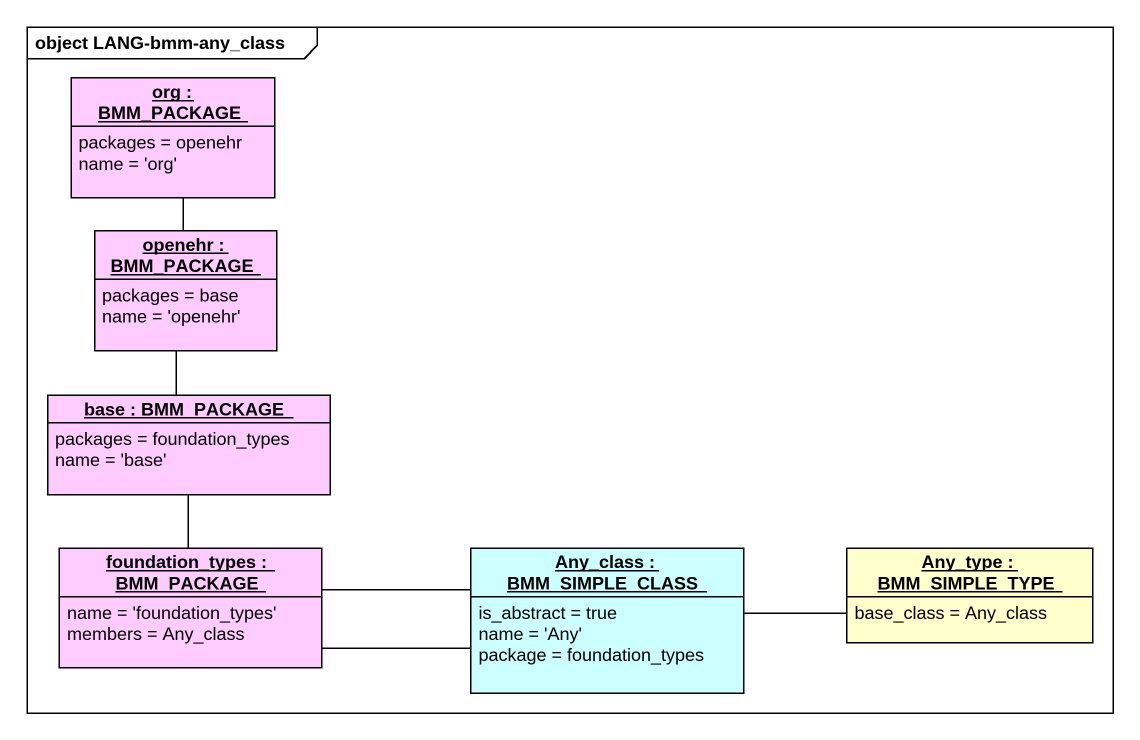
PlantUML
@startuml
mainframe object LANG-bmm-any_class
hide circle
hide empty members
object "org : BMM_PACKAGE" as org #FFCCFF {
  packages = openehr
  name = 'org'
}
object "openehr : BMM_PACKAGE" as openehr #FFCCFF {
  packages = base
  name = 'openehr'
}
object "base : BMM_PACKAGE" as base #FFCCFF {
  packages = foundation_types
  name = 'base'
}
object "foundation_types : BMM_PACKAGE" as foundation_types #FFCCFF {
  name = 'foundation_types'
  members = Any_class
}
object "Any_class : BMM_SIMPLE_CLASS" as Any_class #CCFFFF {
  is_abstract = true
  name = 'Any'
  package = foundation_types
}
object "Any_type : BMM_SIMPLE_TYPE" as Any_type {
  base_class = Any_class
}
org -- openehr
openehr -- base
base -- foundation_types
foundation_types -right- Any_class
Any_class -left- foundation_types
Any_type -left- Any_class
@enduml
